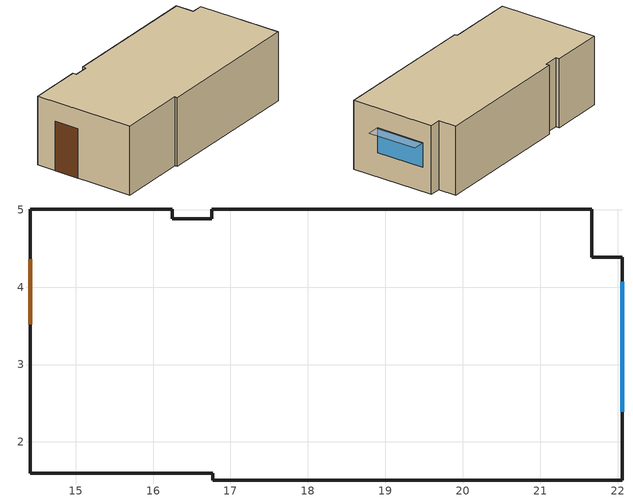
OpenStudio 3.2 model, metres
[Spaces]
Space 109
 wall outside: 16.25,4.88 16.25,5.01 14.41,5.01 14.41,1.6 16.77,1.6 16.77,1.51 22.06,1.51 22.06,4.39 21.67,4.39 21.67,5.01 16.76,5.01 16.76,4.88 z0:2.35; 22.06,1.51 22.06,4.39 21.67,4.39 21.67,5.01 16.76,5.01 16.76,4.88 16.25,4.88 16.25,5.01 14.41,5.01 14.41,1.6 16.77,1.6 16.77,1.51 z2.35
 wall outside (ASHRAE 189.1-2009 ExtWall Mass ClimateZone 1): 16.76,4.88 16.25,4.88 z0:2.35
 wall ground (ASHRAE 189.1-2009 ExtWall Mass ClimateZone 1): 21.67,5.01 21.67,4.39 22.06,4.39 22.06,1.51 16.77,1.51 16.77,1.6 14.41,1.6 14.41,5.01 16.25,5.01 16.25,4.88 16.76,4.88 16.76,5.01 z0
 window (Interior Window): 22.06,2.39 22.06,4.07 z0.83:1.67
 door (Interior Door): 14.41,4.36 14.41,3.52 z0:1.68
shading: 22.48,2.39 22.48,4.07 22.06,4.07 22.06,2.39 z1.67
[Building]
Building 1: North Axis {deg}=-0; Space Type=189.1-2009 - Office - OpenOffice - CZ1-3
[Site]
TAIPEI: Latitude {deg}=25.07; Longitude {deg}=121.55; Time Zone {hr}=8; Elevation {m}=6
[ClimateZones]
Climate Zone Institution Name 1=ASHRAE; Climate Zone Document Name 1=ANSI/ASHRAE Standard 169; Climate Zone Document Year 1=2006; Climate Zone Value 1=4B; Climate Zone Institution Name 2=CEC; Climate Zone Document Name 2=California Climate Zone Descriptions; Climate Zone Document Year 2=1995; Climate Zone Value 2=1
[DefaultConstructionSet]
189.1-2009 - CZ1 - Office: Default Exterior Surface Constructions=Default Surface Constructions 1; Default Interior Surface Constructions=Default Surface Constructions 2; Default Ground Contact Surface Constructions=Default Surface Constructions 3; Default Exterior SubSurface Constructions=Default Sub Surface Constructions 1; Default Interior SubSurface Constructions=Default Sub Surface Constructions 2
[DefaultSurfaceConstructions]
Name | Wall Construction
Default Surface Constructions 1 | ASHRAE 189.1-2009 ExtWall Mass ClimateZone 6
Default Surface Constructions 2 | Interior Wall
Default Surface Constructions 3
[Construction]
ASHRAE 189.1-2009 ExtWall Mass ClimateZone 1: 1IN Stucco, 8IN Concrete HW, Wall Insulation [31], 1/2IN Gypsum
ASHRAE 189.1-2009 ExtWall Mass ClimateZone 6: 1IN Stucco, 8IN Concrete HW, Wall Insulation [42], 1/2IN Gypsum
Interior Wall: G01a 19mm gypsum board, F04 Wall air space resistance, G01a 19mm gypsum board
ASHRAE 189.1-2009 ExtWindow ClimateZone 6: Theoretical Glass [216]
Interior Window: Clear 3mm
Exterior Door: F08 Metal surface, I01 25mm insulation board
Interior Door: G05 25mm wood
[Material] Thermal Absorptance=0.9
Name | Roughness | Thickness {m} | Conductivity {W/m-K} | Density {kg/m3} | Specific Heat {J/kg-K} | Solar Absorptance | Visible Absorptance
1IN Stucco | Smooth | 0.0253 | 0.6918 | 1858 | 837 | 0.92 | 0.92
8IN Concrete HW | MediumRough | 0.2033 | 1.7296 | 2243 | 837 | 0.65 | 0.65
Wall Insulation [31] | MediumRough | 0.0337 | 0.0432 | 91 | 837 | 0.5 | 0.5
1/2IN Gypsum | Smooth | 0.0127 | 0.16 | 784.9 | 830 | 0.4 | 0.4
Wall Insulation [42] | MediumRough | 0.0914 | 0.0432 | 91 | 837 | 0.5 | 0.5
G01a 19mm gypsum board | MediumSmooth | 0.019 | 0.16 | 800 | 1090 | 0.4 | 0.4
F08 Metal surface | Smooth | 0.0008 | 45.28 | 7824 | 500 | 0.7 | 0.7
I01 25mm insulation board | MediumRough | 0.0254 | 0.03 | 43 | 1210 | 0.6 | 0.6
G05 25mm wood | MediumSmooth | 0.0254 | 0.15 | 608 | 1630 | 0.5 | 0.5
[DefaultSubSurfaceConstructions]
Name | Operable Window Construction | Door Construction
Default Sub Surface Constructions 1 | ASHRAE 189.1-2009 ExtWindow ClimateZone 6 | Exterior Door
Default Sub Surface Constructions 2 | Interior Window | Interior Door
[Material:AirGap]
F04 Wall air space resistance: Thermal Resistance {m2-K/W}=0.15
[WindowMaterial:Glazing] Optical Data Type=SpectralAverage; Thickness {m}=0.003; Back Side Solar Reflectance at Normal Incidence=0; Back Side Visible Reflectance at Normal Incidence=0; Infrared Transmittance at Normal Incidence=0; Dirt Correction Factor for Solar and Visible Transmittance=1; Solar Diffusing=No
Name | Solar Transmittance at Normal Incidence | Front Side Solar Reflectance at Normal Incidence | Visible Transmittance at Normal Incidence | Front Side Visible Reflectance at Normal Incidence | Front Side Infrared Hemispherical Emissivity | Back Side Infrared Hemispherical Emissivity | Conductivity {W/m-K}
Theoretical Glass [216] | 0.3801 | 0.5699 | 0.5079 | 0.4421 | 0.9 | 0.9 | 0.0133
Clear 3mm | 0.837 | 0.075 | 0.898 | 0.081 | 0.84 | 0.84 | 0.9
[WindowMaterial:DaylightRedirectionDevice]
Window Material Daylight Redirection Device 1
[BuildingStory] Nominal Z Coordinate {m}=0; Nominal Floor to Floor Height {m}=2.35
Building Story 1; Building Story 2
[Space]
Space 109: Space Type=189.1-2009 - Office - IT_Room - CZ1-3; Default Construction Set=189.1-2009 - CZ1 - Office; Default Schedule Set=189.1-2009 - Office - BreakRoom - CZ1-3 Schedule Set; Building Story=Building Story 2; Thermal Zone=Thermal Zone 1
[ThermalZone]
Thermal Zone 1: Primary Daylighting Control=Daylighting Control 1; Thermostat=Thermostat Setpoint Dual Setpoint 1; Use Ideal Air Loads=No; Humidistat=Zone Control Humidistat 1
[Sizing:Zone]
Thermal Zone 1: Zone Cooling Design Supply Air Temperature Input Method=SupplyAirTemperature; Zone Cooling Design Supply Air Temperature {C}=14; Zone Cooling Design Supply Air Temperature Difference {deltaC}=11.11; Zone Heating Design Supply Air Temperature Input Method=SupplyAirTemperature; Zone Heating Design Supply Air Temperature {C}=40; Zone Heating Design Supply Air Temperature Difference {deltaC}=11.11; Zone Cooling Design Supply Air Humidity Ratio {kg-H2O/kg-air}=0.0085; Zone Heating Design Supply Air Humidity Ratio {kg-H2O/kg-air}=0.008; Cooling Design Air Flow Method=DesignDay; Heating Design Air Flow Method=DesignDay; Account for Dedicated Outdoor Air System=No; Dedicated Outdoor Air System Control Strategy=NeutralSupplyAir; Dedicated Outdoor Air Low Setpoint Temperature for Design {C}=autosize; Dedicated Outdoor Air High Setpoint Temperature for Design {C}=autosize
[SpaceType] Standards Building Type=Office
Name | Default Schedule Set | Design Specification Outdoor Air Object | Standards Space Type
189.1-2009 - Office - IT_Room - CZ1-3 | 189.1-2009 - Office - IT_Room - CZ1-3 Schedule Set | 189.1-2009 - Office - IT_Room - CZ1-3 Ventilation | IT_Room
189.1-2009 - Office - OpenOffice - CZ1-3 | 189.1-2009 - Office - OpenOffice - CZ1-3 Schedule Set | 189.1-2009 - Office - OpenOffice - CZ1-3 Ventilation | OpenOffice
[DefaultScheduleSet] People Activity Level Schedule=Office Activity; Lighting Schedule=Office Bldg Light; Electric Equipment Schedule=Office Bldg Equip; Infiltration Schedule=Office Infil Quarter On
Name | Number of People Schedule
189.1-2009 - Office - BreakRoom - CZ1-3 Schedule Set; 189.1-2009 - Office - IT_Room - CZ1-3 Schedule Set | School Occ
189.1-2009 - Office - OpenOffice - CZ1-3 Schedule Set | Office Work Occ
[Lights:Definition] Design Level Calculation Method=Watts/Area; Watts per Space Floor Area {W/m2}=10.6563
189.1-2009 - Office - IT_Room - CZ1-3 Lights Definition; 189.1-2009 - Office - OpenOffice - CZ1-3 Lights Definition
[Lights] Fraction Replaceable=1
Name | Lights Definition | Space or SpaceType
189.1-2009 - Office - IT_Room - CZ1-3 Lights | 189.1-2009 - Office - IT_Room - CZ1-3 Lights Definition | 189.1-2009 - Office - IT_Room - CZ1-3
189.1-2009 - Office - OpenOffice - CZ1-3 Lights | 189.1-2009 - Office - OpenOffice - CZ1-3 Lights Definition | 189.1-2009 - Office - OpenOffice - CZ1-3
[DesignSpecification:OutdoorAir] Outdoor Air Method=Sum
Name | Outdoor Air Flow per Floor Area {m3/s-m2} | Outdoor Air Flow per Person {m3/s-person}
189.1-2009 - Office - IT_Room - CZ1-3 Ventilation | 0.000254
189.1-2009 - Office - OpenOffice - CZ1-3 Ventilation |  | 0.00943895
[People:Definition] Number of People Calculation Method=People/Area; Fraction Radiant=0.3
Name | People per Space Floor Area {person/m2}
189.1-2009 - Office - IT_Room - CZ1-3 People Definition | 1.5
189.1-2009 - Office - OpenOffice - CZ1-3 People Definition | 0.0565105
[People] Multiplier=1
Name | People Definition | Space or SpaceType
189.1-2009 - Office - IT_Room - CZ1-3 People | 189.1-2009 - Office - IT_Room - CZ1-3 People Definition | 189.1-2009 - Office - IT_Room - CZ1-3
189.1-2009 - Office - OpenOffice - CZ1-3 People | 189.1-2009 - Office - OpenOffice - CZ1-3 People Definition | 189.1-2009 - Office - OpenOffice - CZ1-3
[SpaceInfiltration:DesignFlowRate] Design Flow Rate Calculation Method=Flow/ExteriorArea; Flow per Exterior Surface Area {m3/s-m2}=0.00030226
Name | Space or SpaceType
189.1-2009 - Office - IT_Room - CZ1-3 Infiltration | 189.1-2009 - Office - IT_Room - CZ1-3
189.1-2009 - Office - OpenOffice - CZ1-3 Infiltration | 189.1-2009 - Office - OpenOffice - CZ1-3
[ElectricEquipment:Definition] Design Level Calculation Method=Watts/Area
Name | Watts per Space Floor Area {W/m2}
189.1-2009 - Office - IT_Room - CZ1-3 Electric Equipment Definition | 16.7917
189.1-2009 - Office - OpenOffice - CZ1-3 Electric Equipment Definition | 7.64238
[ElectricEquipment]
Name | Electric Equipment Definition | Space or SpaceType
189.1-2009 - Office - IT_Room - CZ1-3 Electric Equipment | 189.1-2009 - Office - IT_Room - CZ1-3 Electric Equipment Definition | 189.1-2009 - Office - IT_Room - CZ1-3
189.1-2009 - Office - OpenOffice - CZ1-3 Electric Equipment | 189.1-2009 - Office - OpenOffice - CZ1-3 Electric Equipment Definition | 189.1-2009 - Office - OpenOffice - CZ1-3
[ThermostatSetpoint:DualSetpoint]
Thermostat Setpoint Dual Setpoint 1
[ZoneControl:Humidistat]
Zone Control Humidistat 1
[Luminaire] Luminaire Definition=Luminaire Definition 1; Space or SpaceType=Space 109; Position Z-coordinate {m}=2.35; Psi Rotation Around X-axis {deg}=180; Theta Rotation Around Y-axis {deg}=-4.38722e-14; Phi Rotation Around Z-axis {deg}=180
Name | Position X-coordinate {m} | Position Y-coordinate {m}
Luminaire 1 | -3.59753 | -1.06361
Luminaire 2 | -3.55814 | -2.33302
Luminaire 4 | -2.04411 | -1.02991
Luminaire 6 | -6.32334 | -1.00612
Luminaire 8 | -5.28634 | -1.00789
Luminaire 9 | -5.26009 | -2.24448
Luminaire 10 | -6.31846 | -2.29802
Luminaire 11 | -2.09471 | -2.31204
[Luminaire:Definition]
Luminaire Definition 1: Fraction Radiant=0.3; Fraction Visible=0.3
[Daylighting:Control]
Daylighting Control 1: Space=Space 109; Position X-Coordinate {m}=0.230199; Position Y-Coordinate {m}=-1.35124; Position Z-Coordinate {m}=0; Psi Rotation Around X-Axis {deg}=0; Theta Rotation Around Y-Axis {deg}=0; Phi Rotation Around Z-Axis {deg}=270; Lighting Control Type=Stepped
[ShadingControl]
Shading Control 1: Shading Type=InteriorDaylightRedirectionDevice; Shading Device Material=Window Material Daylight Redirection Device 1; Shading Control Type=AlwaysOn; Shading Control Is Scheduled=No; Multiple Surface Control Type=Sequential
[Schedule:Ruleset]
Name | Default Day Schedule | Summer Design Day Schedule | Winter Design Day Schedule
Office Bldg Light | Office Bldg Light Default Schedule | Office Bldg Light Summer Design Day | Office Bldg Light Winter Design Day
School Occ | Office Bldg Occ Default Schedule 1 | Office Bldg Occ Summer Design Day 1 | Office Bldg Occ Winter Design Day 1
Office Activity | Office Activity Default Schedule | Office Activity Summer Design Day | Office Activity Winter Design Day
Office Infil Quarter On | Office Infil Quarter On Default Schedule | Office Infil Quarter On Summer Design Day | Office Infil Quarter On Winter Design Day
Office Bldg Equip | Office Bldg Equip Default Schedule | Office Bldg Equip Summer Design Day | Office Bldg Equip Winter Design Day
Office Work Occ | Office Bldg Occ Default Schedule | Office Bldg Occ Summer Design Day | Office Bldg Occ Winter Design Day
[Schedule:Day]
Office Bldg Light Default Schedule: 5, 0, 0.05, 7, 0, 0.1, 8, 0, 0.3, 17, 0, 0.9, 18, 0, 0.7, 20, 0, 0.5, 22, 0, 0.3, 23, 0, 0.1, 24, 0, 0.05
Office Bldg Light Summer Design Day; Office Infil Quarter On Rule 1 Day Schedule; Office Bldg Equip Summer Design Day: 24, 0, 1
Office Bldg Light Winter Design Day; Office Bldg Occ Winter Design Day 1; Office Bldg Occ Rule 1 Day Schedule 1; Office Bldg Equip Winter Design Day; Office Bldg Occ Winter Design Day; Office Bldg Occ Rule 1 Day Schedule: 24, 0, 0
Office Bldg Light Rule 1 Day Schedule: 24, 0, 0.05
Office Bldg Light Rule 2 Day Schedule: 6, 0, 0.05, 8, 0, 0.1, 14, 0, 0.5, 17, 0, 0.15, 24, 0, 0.05
Office Bldg Occ Default Schedule 1: 8, 0, 0, 10, 0, 0.149495, 11, 0, 0.825155, 17, 0, 1, 18, 0, 0.764035, 24, 0, 0
Office Bldg Occ Summer Design Day 1; Office Bldg Occ Summer Design Day: 6, 0, 0, 22, 0, 1, 24, 0, 0.05
Office Bldg Occ Rule 2 Day Schedule 1: 6, 0, 0, 8, 0, 0.1, 14, 0, 0.25, 17, 0, 0.1, 24, 0, 0
Office Activity Default Schedule; Office Activity Summer Design Day; Office Activity Winter Design Day: 24, 0, 132
Office Infil Quarter On Default Schedule; Office Infil Quarter On Summer Design Day: 6, 0, 1, 22, 0, 0.25, 24, 0, 1
Office Infil Quarter On Winter Design Day; Office Infil Quarter On Rule 2 Day Schedule: 6, 0, 1, 18, 0, 0.25, 24, 0, 1
Office Bldg Equip Default Schedule: 8, 0, 0.4, 12, 0, 0.9, 13, 0, 0.8, 17, 0, 0.9, 18, 0, 0.8, 20, 0, 0.6, 22, 0, 0.5, 24, 0, 0.4
Office Bldg Equip Rule 1 Day Schedule: 24, 0, 0.3
Office Bldg Equip Rule 2 Day Schedule: 6, 0, 0.3, 8, 0, 0.4, 14, 0, 0.5, 17, 0, 0.35, 24, 0, 0.3
Office Bldg Occ Default Schedule: 8, 0, 0, 9, 0, 0.1, 10, 0, 0.2, 12, 0, 0.85, 13, 0, 0.5, 16, 0, 0.85, 18, 0, 0.7, 19, 0, 0.4, 20, 0, 0.1, 24, 0, 0.05
Office Bldg Occ Rule 2 Day Schedule: 6, 0, 0, 8, 0, 0.1, 14, 0, 0.4, 17, 0, 0.1, 24, 0, 0
[Schedule:Rule] Apply Monday=No; Apply Tuesday=No; Apply Wednesday=No; Apply Thursday=No; Apply Friday=No; Date Specification Type=DateRange; Start Month=1; Start Day=1; End Month=12; End Day=31
Name | Schedule Ruleset | Rule Order | Day Schedule | Apply Sunday | Apply Saturday
Office Bldg Light Rule 1 | Office Bldg Light | 0 | Office Bldg Light Rule 1 Day Schedule | Yes | No
Office Bldg Light Rule 2 | Office Bldg Light | 1 | Office Bldg Light Rule 2 Day Schedule | No | Yes
Office Misc Occ Rule 1 | School Occ | 0 | Office Bldg Occ Rule 1 Day Schedule 1 | Yes | No
Office Misc Occ Rule 2 | School Occ | 1 | Office Bldg Occ Rule 2 Day Schedule 1 | No | No
Office Infil Quarter On Rule 1 | Office Infil Quarter On | 0 | Office Infil Quarter On Rule 1 Day Schedule | Yes | No
Office Infil Quarter On Rule 2 | Office Infil Quarter On | 1 | Office Infil Quarter On Rule 2 Day Schedule | No | Yes
Office Bldg Equip Rule 1 | Office Bldg Equip | 0 | Office Bldg Equip Rule 1 Day Schedule | Yes | No
Office Bldg Equip Rule 2 | Office Bldg Equip | 1 | Office Bldg Equip Rule 2 Day Schedule | No | Yes
Office Work Occ Rule 1 | Office Work Occ | 0 | Office Bldg Occ Rule 1 Day Schedule | Yes | No
Office Work Occ Rule 2 | Office Work Occ | 1 | Office Bldg Occ Rule 2 Day Schedule | No | Yes
